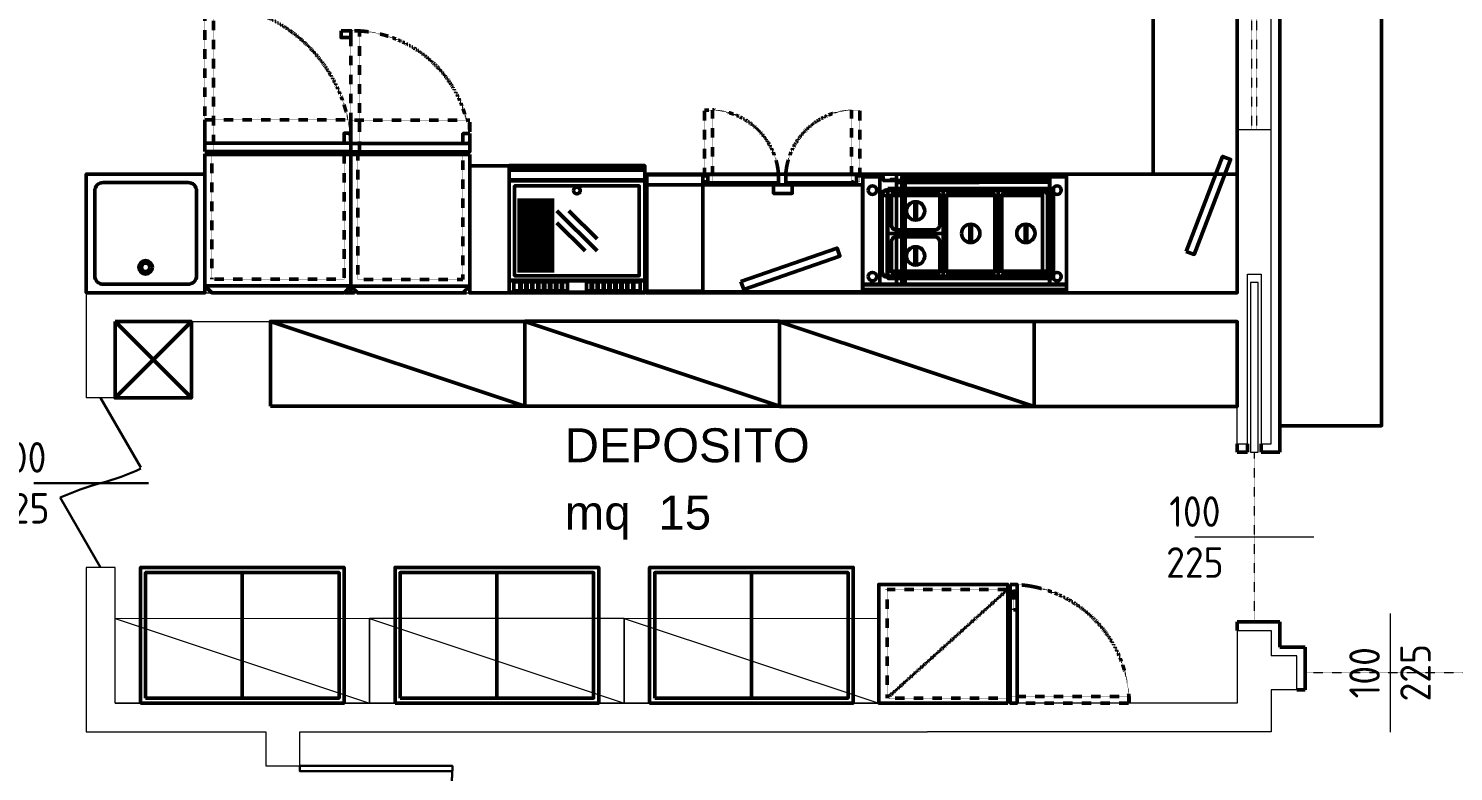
# Model space of a CAD drawing. Header units: millimetres. Extents: x 153 to 11230, y 154 to 10357.
# Drawn here: x 1011 to 1851, y 654 to 1092 of the extents above; entities that cross this region are included whole.
import ezdxf
from ezdxf.lldxf.tags import DXFTag

# ---------------------------------------------------------------- set-up
doc = ezdxf.new("R2010")
doc.units = ezdxf.units.MM
doc.linetypes.add('HIDDEN4', pattern=[0.125, 0.025, -0.1])
doc.layers.get('Defpoints').update_dxf_attribs({"lineweight": 0})
for name, color, linetype, lineweight in [('430_Tavolati', 3, 'Continuous', 0), ('430_Tavolati Bar progetto', 3, 'Continuous', 0), ('439_TESTI_SERRAMENTI_001-AM_0', 11, 'Continuous', 0), ('441_SERRAMENTI', 1, 'Continuous', 30), ('441_Serramenti progetto', 1, 'Continuous', 0), ('461_LAYOUT_SCHEMA_001-AM_0', 11, 'Continuous', 50), ('468_ARREDI_BAR_001-AM_0', 73, 'Continuous', 0), ('468_Bar attrezzature', 73, 'Continuous', 50), ('468_Bar Legno e Raggi', 44, 'Continuous', 50), ('471_TESTI_POLIGONI_001-AM_0', 221, 'Continuous', 0), ('490_CAMPITURE_001-AM_0', 9, 'Continuous', 0), ('AM_0', 7, 'Continuous', 50)]:
    doc.layers.add(name, color=color, linetype=linetype, lineweight=lineweight)
doc.styles.add('AREA', font='arial.ttf')
doc.styles.get("Standard").update_dxf_attribs({"font": 'isocp.shx'})
tags = doc.linetypes.add('New Line13', pattern=[1.5, 1, -0.5]).pattern_tags.tags
tags[6:7] = [DXFTag(74, 4), DXFTag(75, 0), DXFTag(340, '0'), DXFTag(46, 1.0), DXFTag(50, 0.0), DXFTag(44, 0.0), DXFTag(45, 0.0)]
tags[4:5] = [DXFTag(74, 4), DXFTag(75, 0), DXFTag(340, '0'), DXFTag(46, 1.0), DXFTag(50, 0.0), DXFTag(44, 0.0), DXFTag(45, 0.0)]
doc.dimstyles.new('Quote Svl$0', dxfattribs={"dimscale": 100, "dimtxt": 0.2, "dimasz": 0.15, "dimexe": 0, "dimexo": 0.2, "dimgap": 0.1, "dimtad": 1, "dimdec": 0, "dimdsep": 46, "dimtxsty": 'Standard', "dimblk": 'ARCHTICK', "dimcen": 0.2, "dimse1": 1, "dimse2": 1, "dimsd1": 1, "dimsd2": 1, "dimclrd": 256, "dimclre": 256, "dimclrt": 256, "dimadec": 0, "dimazin": 2, "dimtp": 0.1, "dimtm": 0.1, "dimtfac": 0.71, "dimtdec": 0, "dimtmove": 0, "dimatfit": 3, "dimldrblk": 'ARCHTICK', "dimfxl": 1, "dimtzin": 0, "dimlwd": -1, "dimlwe": -1, "dimarcsym": 0})

# ---------------------------------------------------------------- blocks, each defined once
blk = doc.blocks.new('Atlantic_Forno Unox_86x88.2')
for p, q in [((0, -4), (86, -4)), ((0, -81.6), (0, -4)), ((86, -4), (86, -81.6)), ((86, -81.6), (0, -81.6))]:
    blk.add_line(p, q)
at = {"color": 250, "linetype": 'HIDDEN4', "ltscale": 0.5}
for p, q in [((4, -8), (82, -8)), ((4, -81.6), (4, -8)), ((82, -8), (82, -81.6))]:
    blk.add_line(p, q, dxfattribs=at)
blk.add_lwpolyline([(0, -4), (4, 0), (82, 0), (86, -4)])
at = {"linetype": 'HIDDEN4'}
blk.add_lwpolyline([(0, 0), (86, 0), (86, -101.9), (0, -101.9)], close=True, dxfattribs=at)
for points in [[(0, -83.2), (86, -83.2), (86, -88.2), (0, -88.2)], [(86, -94), (82, -94), (82, -88.2), (86, -88.2)]]:
    blk.add_lwpolyline(points, close=True)
at = {"color": 250, "linetype": 'HIDDEN4', "ltscale": 0.5}
blk.add_lwpolyline([(5, -83.2), (5, -170.6), (0, -170.6), (0, -83.2)], close=True, dxfattribs=at)
at = {"color": 250, "linetype": 'HIDDEN4', "ltscale": 0.3}
blk.add_lwpolyline([(-5.8, -170.6), (-5.8, -166.6), (0, -166.6), (0, -170.6)], close=True, dxfattribs=at)
at = {"color": 250, "linetype": 'HIDDEN4', "ltscale": 0.5}
blk.add_arc((0, -84.6), 86, 270, 0, dxfattribs=at)
blk = doc.blocks.new('forno_evereo')
for p, q in [((42853.22, 7869.58, 0), (42853.22, 7791.98, 0)), ((42923.22, 7869.58, 0), (42853.22, 7869.58, 0)), ((42923.22, 7791.98, 0), (42923.22, 7869.58, 0)), ((42853.22, 7791.98, 0), (42923.22, 7791.98, 0))]:
    blk.add_line(p, q)
at = {"linetype": 'HIDDEN4', "ltscale": 0.5}
for p, q in [((42857.22, 7869.58, 0), (42857.22, 7795.98, 0)), ((42919.22, 7795.98, 0), (42919.22, 7869.58, 0)), ((42857.22, 7795.98, 0), (42919.22, 7795.98, 0))]:
    blk.add_line(p, q, dxfattribs=at)
at = {"elevation": 0}
for points in [[(42847.42, 7942.58), (42847.42, 7938.58), (42853.22, 7938.58), (42853.22, 7942.58)], [(42923.22, 7881.98), (42919.22, 7881.98), (42919.22, 7876.18), (42923.22, 7876.18)], [(42853.22, 7871.18), (42923.22, 7871.18), (42923.22, 7876.18), (42853.22, 7876.18)]]:
    blk.add_lwpolyline(points, close=True, dxfattribs=at)
at = {"linetype": 'HIDDEN4', "ltscale": 0.5, "elevation": 0}
blk.add_lwpolyline([(42858.22, 7871.18), (42858.22, 7942.58), (42853.22, 7942.58), (42853.22, 7871.18)], close=True, dxfattribs=at)
at = {"linetype": 'HIDDEN4', "elevation": 0}
blk.add_lwpolyline([(42853.22, 7787.98), (42923.22, 7787.98), (42923.22, 7889.88), (42853.22, 7889.88)], close=True, dxfattribs=at)
at = {"elevation": 0}
blk.add_lwpolyline([(42853.22, 7791.98), (42857.22, 7787.98), (42919.22, 7787.98), (42923.22, 7791.98)], dxfattribs=at)
at = {"linetype": 'HIDDEN4', "ltscale": 0.5}
blk.add_arc((42854.18, 7873.54, 0), 69.05, 359.20405, 90.79595, dxfattribs=at)
blk = doc.blocks.new('REP_LAVELLO-INOX-70X70')
at = {"linetype": 'Continuous'}
blk.add_lwpolyline([(0, -70), (70, -70), (70, 0), (0, 0)], close=True, dxfattribs=at)
for points in [[(60, -5), (10, -5)], [(5, -10), (5, -60)], [(65, -60), (65, -10)], [(10, -65), (60, -65)]]:
    blk.add_lwpolyline(points, dxfattribs=at)
for radius in [4, 2.5]:
    blk.add_circle((35, -15), radius)
at = {"linetype": 'Continuous', "extrusion": (0, 0, -1)}
for centre, start, end in [((-10, -10), 0, 90), ((-60, -60), 180, 270)]:
    blk.add_arc(centre, 5, start, end, dxfattribs=at)
at = {"linetype": 'Continuous'}
for centre, start, end in [((60, -10), 0, 90), ((10, -60), 180, 270)]:
    blk.add_arc(centre, 5, start, end, dxfattribs=at)
blk = doc.blocks.new('PORTA090')
blk.add_line((45, 36), (45, -36))
blk.add_lwpolyline([(0, 0), (3, 0), (3, 90), (0, 90)], close=True)
at = {"linetype": 'HIDDEN4'}
blk.add_arc((0, 0), 90, 0, 90, dxfattribs=at)
blk = doc.blocks.new('SUP-LOC')
at = {"style": 'AREA'}
blk.add_text('mq', height=20, dxfattribs=at).set_placement((7.7, -17.39))
for tag, p in [('NAME_LOC', (7.7, 22.28)), ('AREA_AREA', (62.93, -17.39))]:
    blk.add_attdef(tag, p, '', height=20, dxfattribs=at)
blk = doc.blocks.new('NEBE74TMC')
for p, q in [((0, -75), (800, -75)), ((60, -120), (60, -555)), ((60, -120, 870), (60, -555, 870)), ((74, -120), (74, -555)), ((74, -120, 870), (74, -555, 870)), ((88, -120), (88, -555)), ((88, -120, 870), (88, -555, 870)), ((102, -120), (102, -555)), ((102, -120, 870), (102, -555, 870)), ((116, -120), (116, -555)), ((116, -120, 870), (116, -555, 870)), ((130, -120), (130, -555)), ((130, -120, 870), (130, -555, 870)), ((144, -120), (144, -555)), ((144, -120, 870), (144, -555, 870)), ((158, -120), (158, -555)), ((158, -120, 870), (158, -555, 870)), ((172, -120), (172, -555)), ((172, -120, 870), (172, -555, 870)), ((186, -120), (186, -555)), ((186, -120, 870), (186, -555, 870)), ((200, -120), (200, -555)), ((200, -120, 870), (200, -555, 870)), ((214, -120), (214, -555)), ((214, -120, 870), (214, -555, 870)), ((228, -120), (228, -555)), ((228, -120, 870), (228, -555, 870)), ((242, -120), (242, -555)), ((242, -120, 870), (242, -555, 870)), ((256, -120), (256, -555)), ((256, -120, 870), (256, -555, 870)), ((281.6, -483.4), (518.4, -246.6)), ((281.6, -412.7), (447.7, -246.6)), ((281.6, -483.4, 870), (518.4, -246.6, 870)), ((281.6, -412.7, 870), (447.7, -246.6, 870)), ((352.3, -483.4), (518.4, -317.3)), ((352.3, -483.4, 870), (518.4, -317.3, 870))]:
    blk.add_line(p, q)
for points in [[(0, 0), (800, 0), (800, -750), (0, -750)], [(30.5, -11.3), (33, -10.7), (59, -10.7), (61.5, -11.3), (63.3, -13.1), (64, -15.5), (64, -59.5), (63.3, -61.9), (61.5, -63.7), (59, -64.3), (33, -64.3), (30.5, -63.7), (28.7, -61.9), (28, -59.5), (28, -15.5), (28.7, -13.1)], [(76, -10.7), (94, -10.7), (96.5, -11.3), (98.3, -13.1), (99, -15.5), (99, -59.5), (98.3, -61.9), (96.5, -63.7), (94, -64.3), (76, -64.3), (73.5, -63.7), (71.7, -61.9), (71, -59.5), (71, -15.5), (71.7, -13.1), (73.5, -11.3)], [(108.5, -11.3), (111, -10.7), (129, -10.7), (131.5, -11.3), (133.3, -13.1), (134, -15.5), (134, -59.5), (133.3, -61.9), (131.5, -63.7), (129, -64.3), (111, -64.3), (108.5, -63.7), (106.7, -61.9), (106, -59.5), (106, -15.5), (106.7, -13.1)], [(143.5, -11.3), (146, -10.7), (164, -10.7), (166.5, -11.3), (168.3, -13.1), (169, -15.5), (169, -59.5), (168.3, -61.9), (166.5, -63.7), (164, -64.3), (146, -64.3), (143.5, -63.7), (141.7, -61.9), (141, -59.5), (141, -15.5), (141.7, -13.1)], [(178.5, -11.3), (181, -10.7), (199, -10.7), (201.5, -11.3), (203.3, -13.1), (204, -15.5), (204, -59.5), (203.3, -61.9), (201.5, -63.7), (199, -64.3), (181, -64.3), (178.5, -63.7), (176.7, -61.9), (176, -59.5), (176, -15.5), (176.7, -13.1)], [(213.5, -11.3), (216, -10.7), (234, -10.7), (236.5, -11.3), (238.3, -13.1), (239, -15.5), (239, -59.5), (238.3, -61.9), (236.5, -63.7), (234, -64.3), (216, -64.3), (213.5, -63.7), (211.7, -61.9), (211, -59.5), (211, -15.5), (211.7, -13.1)], [(246.7, -13.1), (246, -15.5), (246, -59.5), (246.7, -61.9), (248.5, -63.7), (251, -64.3), (269, -64.3), (271.5, -63.7), (273.3, -61.9), (274, -59.5), (274, -15.5), (273.3, -13.1), (271.5, -11.3), (269, -10.7), (251, -10.7), (248.5, -11.3)], [(308.3, -13.1), (309, -15.5), (309, -59.5), (308.3, -61.9), (306.5, -63.7), (304, -64.3), (286, -64.3), (283.5, -63.7), (281.7, -61.9), (281, -59.5), (281, -15.5), (281.7, -13.1), (283.5, -11.3), (286, -10.7), (304, -10.7), (306.5, -11.3)], [(343.3, -13.1), (344, -15.5), (344, -59.5), (343.3, -61.9), (341.5, -63.7), (339, -64.3), (321, -64.3), (318.5, -63.7), (316.7, -61.9), (316, -59.5), (316, -15.5), (316.7, -13.1), (318.5, -11.3), (321, -10.7), (339, -10.7), (341.5, -11.3)], [(481.5, -11.3), (479, -10.7), (461, -10.7), (458.5, -11.3), (456.7, -13.1), (456, -15.5), (456, -59.5), (456.7, -61.9), (458.5, -63.7), (461, -64.3), (479, -64.3), (481.5, -63.7), (483.3, -61.9), (484, -59.5), (484, -15.5), (483.3, -13.1)], [(514, -10.7), (496, -10.7), (493.5, -11.3), (491.7, -13.1), (491, -15.5), (491, -59.5), (491.7, -61.9), (493.5, -63.7), (496, -64.3), (514, -64.3), (516.5, -63.7), (518.3, -61.9), (519, -59.5), (519, -15.5), (518.3, -13.1), (516.5, -11.3)], [(551.5, -11.3), (549, -10.7), (531, -10.7), (528.5, -11.3), (526.7, -13.1), (526, -15.5), (526, -59.5), (526.7, -61.9), (528.5, -63.7), (531, -64.3), (549, -64.3), (551.5, -63.7), (553.3, -61.9), (554, -59.5), (554, -15.5), (553.3, -13.1)], [(584, -10.7), (566, -10.7), (563.5, -11.3), (561.7, -13.1), (561, -15.5), (561, -59.5), (561.7, -61.9), (563.5, -63.7), (566, -64.3), (584, -64.3), (586.5, -63.7), (588.3, -61.9), (589, -59.5), (589, -15.5), (588.3, -13.1), (586.5, -11.3)], [(621.5, -11.4), (619, -10.7), (601, -10.7), (598.5, -11.4), (596.7, -13.1), (596, -15.5), (596, -59.5), (596.7, -61.9), (598.5, -63.7), (601, -64.3), (619, -64.3), (621.5, -63.7), (623.3, -61.9), (624, -59.5), (624, -15.5), (623.3, -13.1)], [(654, -10.7), (636, -10.7), (633.5, -11.4), (631.7, -13.1), (631, -15.5), (631, -59.5), (631.7, -61.9), (633.5, -63.7), (636, -64.3), (654, -64.3), (656.5, -63.7), (658.3, -61.9), (659, -59.5), (659, -15.5), (658.3, -13.1), (656.5, -11.4)], [(691.5, -11.4), (689, -10.7), (671, -10.7), (668.5, -11.4), (666.7, -13.1), (666, -15.5), (666, -59.5), (666.7, -61.9), (668.5, -63.7), (671, -64.3), (689, -64.3), (691.5, -63.7), (693.3, -61.9), (694, -59.5), (694, -15.5), (693.3, -13.1)], [(724, -10.7), (706, -10.7), (703.5, -11.4), (701.7, -13.1), (701, -15.5), (701, -59.5), (701.7, -61.9), (703.5, -63.7), (706, -64.3), (724, -64.3), (726.5, -63.7), (728.3, -61.9), (729, -59.5), (729, -15.5), (728.3, -13.1), (726.5, -11.4)], [(769.5, -11.3), (767, -10.7), (741, -10.7), (738.5, -11.3), (736.7, -13.1), (736, -15.5), (736, -59.5), (736.7, -61.9), (738.5, -63.7), (741, -64.3), (767, -64.3), (769.5, -63.7), (771.3, -61.9), (772, -59.5), (772, -15.5), (771.3, -13.1)], [(32.5, -100), (767.5, -100), (767.5, -630), (32.5, -630)]]:
    blk.add_lwpolyline(points, close=True)
at = {"extrusion": (9.87253e-06, -0.258856, 0.965916), "elevation": 923.5}
for points in [[(59, 180.9), (33, 180.9, -0.414214), (28, 185.9), (28, 231.4, -0.414214), (33, 236.4), (59, 236.4, -0.414214), (64, 231.4), (64, 185.9, -0.414214)], [(94, 180.9), (76, 180.9, -0.414214), (71, 185.9), (71, 231.4, -0.414214), (76, 236.4), (94, 236.4, -0.414214), (99, 231.4), (99, 185.9, -0.414214)], [(129, 180.9), (111, 180.9, -0.414214), (106, 185.9), (106, 231.4, -0.414214), (111, 236.4), (129, 236.4, -0.414214), (134, 231.4), (134, 185.9, -0.414214)], [(164, 180.9), (146, 180.9, -0.414214), (141, 185.9), (141, 231.4, -0.414214), (146, 236.4), (164, 236.4, -0.414214), (169, 231.4), (169, 185.9, -0.414214)], [(199, 180.9), (181, 180.9, -0.414214), (176, 185.9), (176, 231.4, -0.414214), (181, 236.4), (199, 236.4, -0.414214), (204, 231.4), (204, 185.9, -0.414214)], [(216, 180.9), (234, 180.9, 0.414214), (239, 185.9), (239, 231.4, 0.414214), (234, 236.4), (216, 236.4, 0.414214), (211, 231.4), (211, 185.9, 0.414214)], [(251, 180.9), (269, 180.9, 0.414214), (274, 185.9), (274, 231.4, 0.414214), (269, 236.4), (251, 236.4, 0.414214), (246, 231.4), (246, 185.9, 0.414214)]]:
    blk.add_lwpolyline(points, format="xyb", close=True, dxfattribs=at)
at = {"extrusion": (-9.87253e-06, -0.258856, 0.965916), "elevation": 923.5}
for points in [[(304, 180.9), (286, 180.9, -0.414214), (281, 185.9), (281, 231.4, -0.414214), (286, 236.4), (304, 236.4, -0.414214), (309, 231.4), (309, 185.9, -0.414214)], [(339, 180.9), (321, 180.9, -0.414214), (316, 185.9), (316, 231.4, -0.414214), (321, 236.4), (339, 236.4, -0.414214), (344, 231.4), (344, 185.9, -0.414214)], [(461, 180.9), (479, 180.9, 0.414214), (484, 185.9), (484, 231.4, 0.414214), (479, 236.4), (461, 236.4, 0.414214), (456, 231.4), (456, 185.9, 0.414214)], [(496, 180.9), (514, 180.9, 0.414214), (519, 185.9), (519, 231.4, 0.414214), (514, 236.4), (496, 236.4, 0.414214), (491, 231.4), (491, 185.9, 0.414214)], [(531, 180.9), (549, 180.9, 0.414214), (554, 185.9), (554, 231.4, 0.414214), (549, 236.4), (531, 236.4, 0.414214), (526, 231.4), (526, 185.9, 0.414214)], [(566, 180.9), (584, 180.9, 0.414214), (589, 185.9), (589, 231.4, 0.414214), (584, 236.4), (566, 236.4, 0.414214), (561, 231.4), (561, 185.9, 0.414214)], [(601, 180.9), (619, 180.9, 0.414214), (624, 185.9), (624, 231.4, 0.414214), (619, 236.4), (601, 236.4, 0.414214), (596, 231.4), (596, 185.9, 0.414214)], [(636, 180.9), (654, 180.9, 0.414214), (659, 185.9), (659, 231.4, 0.414214), (654, 236.4), (636, 236.4, 0.414214), (631, 231.4), (631, 185.9, 0.414214)], [(671, 180.9), (689, 180.9, 0.414214), (694, 185.9), (694, 231.4, 0.414214), (689, 236.4), (671, 236.4, 0.414214), (666, 231.4), (666, 185.9, 0.414214)], [(706, 180.9), (724, 180.9, 0.414214), (729, 185.9), (729, 231.4, 0.414214), (724, 236.4), (706, 236.4, 0.414214), (701, 231.4), (701, 185.9, 0.414214)], [(741, 180.9), (767, 180.9, 0.414214), (772, 185.9), (772, 231.4, 0.414214), (767, 236.4), (741, 236.4, 0.414214), (736, 231.4), (736, 185.9, 0.414214)]]:
    blk.add_lwpolyline(points, format="xyb", close=True, dxfattribs=at)
for centre in [(400, -602.8, 870), (400, -602.8)]:
    blk.add_circle(centre, 20)
for points in [[(800, 0, 914), (800, 0, 840), (0, 0, 840), (0, 0, 914)], [(800, -0.5, 916), (800, 0, 914), (0, 0, 914), (0, -0.5, 916)], [(0, -75, 918), (0, 0, 918), (800, 0, 918), (800, -75, 918)], [(0, 0, 918), (0, 0, 956.1), (800, 0, 956.1), (800, 0, 918)], [(0, 0, 956.1), (0, -75, 936), (800, -75, 936), (800, 0, 956.1)], [(0, 0, 620), (0, -665, 620), (0, -665, 840), (0, 0, 840)], [(800, 0, 620), (0, 0, 620), (0, 0, 840), (800, 0, 840)], [(0, -665, 620), (0, 0, 620), (800, 0, 620), (800, -665, 620)], [(800, 0, 956.1), (800, -75, 936), (800, -75, 918), (800, 0, 918)], [(800, -665, 620), (800, 0, 620), (800, 0, 840), (800, -665, 840)], [(0, -75, 918), (0, -75, 936), (0, 0, 956.1), (0, 0, 918)], [(800, -2, 917.5), (800, -0.5, 916), (0, -0.5, 916), (0, -2, 917.5)], [(800, -4, 918), (800, -2, 917.5), (0, -2, 917.5), (0, -4, 918)], [(800, -71, 918), (800, -4, 918), (0, -4, 918), (0, -71, 918)], [(800, -73, 917.5), (800, -71, 918), (0, -71, 918), (0, -73, 917.5)], [(800, -74.5, 916), (800, -73, 917.5), (0, -73, 917.5), (0, -74.5, 916)], [(800, -75, 914), (800, -74.5, 916), (0, -74.5, 916), (0, -75, 914)], [(800, -75, 900), (800, -75, 914), (0, -75, 914), (0, -75, 900)], [(0, -75, 936), (0, -75, 918), (800, -75, 918), (800, -75, 936)], [(800, -722.8, 900), (800, -722.8, 900), (800, -726.5, 897.6), (800, -75, 900)], [(32.5, -100, 870), (767.5, -100, 870), (767.5, -100, 900), (32.5, -100, 900)], [(32.5, -630, 870), (32.5, -100, 870), (32.5, -100, 900), (32.5, -630, 900)], [(767.5, -630, 870), (767.5, -100, 870), (32.5, -100, 870), (32.5, -630, 870)], [(767.5, -100, 870), (767.5, -630, 870), (767.5, -630, 900), (767.5, -100, 900)], [(800, -660, 840), (800, -746, 840), (0, -746, 840), (0, -660, 840)], [(800, -665, 840), (0, -665, 840), (0, -665, 620), (800, -665, 620)], [(767.5, -630, 870), (32.5, -630, 870), (32.5, -630, 900), (767.5, -630, 900)], [(800, -724.3, 899.7), (800, -722.8, 900), (0, -722.8, 900), (0, -724.3, 899.7)], [(0, -724.3, 899.7), (0, -722.8, 900), (0, -725.6, 898.9)], [(0, -725.6, 898.9), (0, -722.8, 900), (0, -726.5, 897.6)], [(800, -725.6, 898.9), (800, -724.3, 899.7), (0, -724.3, 899.7), (0, -725.6, 898.9)], [(800, -726.5, 897.6), (800, -725.6, 898.9), (0, -725.6, 898.9), (0, -726.5, 897.6)], [(800, -749.7, 845.6), (800, -726.5, 897.6), (0, -726.5, 897.6), (0, -749.7, 845.6)], [(800, -746, 840), (800, -748.5, 840.8), (0, -748.5, 840.8), (0, -746, 840)], [(0, -746, 840), (0, -748.5, 840.8), (0, -749.9, 843)], [(800, -748.5, 840.8), (800, -749.9, 843), (0, -749.9, 843), (0, -748.5, 840.8)], [(800, -749.9, 843), (800, -749.7, 845.6), (0, -749.7, 845.6), (0, -749.9, 843)], [(800, -725.6, 898.9), (800, -725.6, 898.9), (800, -722.8, 900), (800, -724.3, 899.7)], [(800, -726.5, 897.6), (800, -726.5, 897.6), (800, -722.8, 900), (800, -725.6, 898.9)], [(800, -749.9, 843), (800, -749.9, 843), (800, -748.5, 840.8), (800, -746, 840)]]:
    blk.add_3dface(points)
for points, invisible_edges in [([(0, -0.5, 916), (0, 0, 914), (0, -75, 900), (0, -75, 914)], 10), ([(0, 0, 914), (0, 0, 840), (0, -75, 900)], 10), ([(0, 0, 840), (0, -746, 840), (0, -749.9, 843), (0, -749.7, 845.6)], 8), ([(0, 0, 840), (0, -749.7, 845.6), (0, -726.5, 897.6), (0, -75, 900)], 13), ([(800, -75, 914), (800, -75, 900), (800, 0, 914), (800, -0.5, 916)], 10), ([(800, -75, 900), (800, -75, 900), (800, 0, 840), (800, 0, 914)], 10), ([(800, -749.7, 845.6), (800, -749.9, 843), (800, -746, 840), (800, 0, 840)], 8), ([(800, -75, 900), (800, -726.5, 897.6), (800, -749.7, 845.6), (800, 0, 840)], 12), ([(0, -2, 917.5), (0, -0.5, 916), (0, -75, 914), (0, -74.5, 916)], 10), ([(0, -4, 918), (0, -2, 917.5), (0, -73, 917.5)], 10), ([(0, -2, 917.5), (0, -74.5, 916), (0, -73, 917.5)], 9), ([(0, -71, 918), (0, -4, 918), (0, -73, 917.5)], 2), ([(0, -75, 900), (0, -726.5, 897.6), (0, -722.8, 900)], 1), ([(32.5, -100, 900), (767.5, -100, 900), (800, -75, 900), (0, -75, 900)], 10), ([(32.5, -100, 900), (32.5, -100, 900), (0, -75, 900), (32.5, -630, 900)], 6), ([(0, -75, 900), (0, -75, 900), (0, -722.8, 900), (32.5, -630, 900)], 12), ([(767.5, -630, 900), (800, -722.8, 900), (800, -75, 900)], 9), ([(767.5, -630, 900), (800, -75, 900), (767.5, -100, 900)], 3), ([(800, -74.5, 916), (800, -75, 914), (800, -0.5, 916), (800, -2, 917.5)], 10), ([(800, -73, 917.5), (800, -73, 917.5), (800, -2, 917.5), (800, -4, 918)], 10), ([(800, -73, 917.5), (800, -73, 917.5), (800, -74.5, 916), (800, -2, 917.5)], 12), ([(800, -73, 917.5), (800, -73, 917.5), (800, -4, 918), (800, -71, 918)], 2), ([(767.5, -630, 900), (32.5, -630, 900), (0, -722.8, 900), (800, -722.8, 900)], 10)]:
    blk.add_3dface(points, dxfattribs=dict(invisible_edges=invisible_edges))
blk = doc.blocks.new('SVAC712')
for p, q in [((98.5, 0), (98.5, -650)), ((1003, 0), (1003, -650)), ((98.5, -25), (552.6, -25)), ((149, -42.5, 519.2), (149, -42.5, 580.8)), ((180, -32.5, 515), (180, -32.5, 585)), ((515.6, -50), (995.6, -50)), ((1057.5, -97.5, 715), (142.5, -97.5, 715)), ((142.5, -97.5, 715), (142.5, -97.5, 900)), ((1057.5, -97.5, 900), (1057.5, -97.5, 715)), ((885, -173.5), (885, -261.5)), ((895, -173.5), (895, -261.5)), ((235, -306), (235, -394)), ((245, -306), (245, -394)), ((560, -306), (560, -394)), ((570, -306), (570, -394)), ((885, -438.5), (885, -526.5)), ((895, -438.5), (895, -526.5)), ((1200, -650), (0, -650)), ((1200, -680), (0, -680))]:
    blk.add_line(p, q)
at = {"extrusion": (-5.38458e-15, 5.38458e-15, -1)}
for p, q in [((870.5, -17.5, 515), (870.5, -17.5, 585)), ((901.5, -27.5, 519.2), (901.5, -27.5, 580.8))]:
    blk.add_line(p, q, dxfattribs=at)
at = {"flags": 128}
for points in [[(1200, 0), (0, 0), (0, -700), (1200, -700)], [(1200, 0), (0, 0), (0, -700), (1200, -700)], [(402.5, -85), (77.5, -85), (77.5, -615), (402.5, -615)], [(727.5, -85), (402.5, -85), (402.5, -615), (727.5, -615)], [(1052.5, -85), (727.5, -85), (727.5, -350), (1052.5, -350)], [(1052.5, -350), (727.5, -350), (727.5, -615), (1052.5, -615)]]:
    blk.add_lwpolyline(points, close=True, dxfattribs=at)
at = {"elevation": 148, "flags": 128}
blk.add_lwpolyline([(1100, -17.5), (1080, -17.5), (1080, -38), (971, -38), (971, -18), (951, -18)], dxfattribs=at)
at = {"flags": 128}
for points in [[(382.5, -565), (382.5, -135), (382.5, -135, 0.414204), (352.5, -105), (352.5, -105), (127.5, -105), (127.5, -105, 0.414214), (97.5, -135), (97.5, -135), (97.5, -565), (97.5, -565, 0.414214), (127.5, -595), (127.5, -595), (352.5, -595), (352.5, -595, 0.414214), (382.5, -565)], [(1091, -576), (1091, -124, 0.414214), (1061, -94), (139, -94, 0.414214), (109, -124), (109, -576, 0.414214), (139, -606), (1061, -606, 0.414214)], [(707.5, -565), (707.5, -135), (707.5, -135, 0.414204), (677.5, -105), (677.5, -105), (452.5, -105), (452.5, -105, 0.414214), (422.5, -135), (422.5, -135), (422.5, -565), (422.5, -565, 0.414214), (452.5, -595), (452.5, -595), (677.5, -595), (677.5, -595, 0.414214), (707.5, -565)], [(1032.5, -135), (1032.5, -300), (1032.5, -300, -0.414214), (1002.5, -330), (1002.5, -330), (777.5, -330), (777.5, -330, -0.414214), (747.5, -300), (747.5, -300), (747.5, -135), (747.5, -135, -0.414214), (777.5, -105), (777.5, -105), (1002.5, -105), (1002.5, -105, -0.414214), (1032.5, -135)], [(1032.5, -400), (1032.5, -565), (1032.5, -565, -0.414214), (1002.5, -595), (1002.5, -595), (777.5, -595), (777.5, -595, -0.414214), (747.5, -565), (747.5, -565), (747.5, -400), (747.5, -400, -0.414214), (777.5, -370), (777.5, -370), (1002.5, -370), (1002.5, -370, -0.414214), (1032.5, -400)]]:
    blk.add_lwpolyline(points, format="xyb", close=True, dxfattribs=at)
for centre, radius in [((56, -95, 50), 25), ((1144, -95, 50), 25), ((890, -217.5), 54), ((240, -350), 54), ((565, -350), 54), ((890, -482.5), 54), ((56, -605, 50), 25), ((1144, -605, 50), 25)]:
    blk.add_circle(centre, radius)
at = {"extrusion": (0, -1, 0)}
blk.add_circle((1025.5, 615, 37.5), 28.7, dxfattribs=at)
at = {"extrusion": (-8.31523e-15, 1, 5.19188e-15)}
for centre, start, end in [((-160, 585, -32.5), 0, 180), ((-160, 515, -32.5), 180, 0)]:
    blk.add_arc(centre, 20, start, end, dxfattribs=at)
at = {"extrusion": (-8.31523e-15, -1, -5.38458e-15)}
for centre, start, end in [((890.5, 585, 17.5), 0, 180), ((890.5, 515, 17.5), 180, 0)]:
    blk.add_arc(centre, 20, start, end, dxfattribs=at)
for centre, start, end in [((142.5, -127.5, 715), 90, 180), ((1057.5, -127.5, 715), 0, 90), ((142.5, -572.5, 715), 180, 270), ((1057.5, -572.5, 715), 270, 0)]:
    blk.add_arc(centre, 30, start, end)
at = {"extrusion": (1, 0, 0)}
blk.add_arc((-127.5, 715, 142.5), 30, 270, 0, dxfattribs=at)
at = {"extrusion": (0, -1, 0)}
blk.add_arc((1057.5, 715, 127.5), 30, 270, 0, dxfattribs=at)
at = {"extrusion": (0, 1, 0)}
blk.add_arc((-142.5, 715, -572.5), 30, 270, 0, dxfattribs=at)
at = {"extrusion": (-1, 0, 0)}
blk.add_arc((572.5, 715, -1057.5), 30, 270, 0, dxfattribs=at)
for points in [[(100, -32.5, 180), (535.5, -32.5, 180), (535.5, -47.5, 180), (100, -47.5, 180)], [(100, -32.5, 685), (100, -32.5, 180), (100, -47.5, 180), (100, -47.5, 685)], [(535.5, -32.5, 685), (100, -32.5, 685), (100, -47.5, 685), (535.5, -47.5, 685)], [(100, -47.5, 180), (535.5, -47.5, 180), (535.5, -47.5, 685), (100, -47.5, 685)], [(140, -32.5, 585), (140, -32.5, 515), (149, -42.5, 519.2), (149, -42.5, 580.8)], [(950.5, -17.5, 180), (515, -17.5, 180), (515, -32.5, 180), (950.5, -32.5, 180)], [(515, -17.5, 685), (950.5, -17.5, 685), (950.5, -32.5, 685), (515, -32.5, 685)], [(515, -17.5, 180), (515, -17.5, 685), (515, -32.5, 685), (515, -32.5, 180)], [(950.5, -32.5, 180), (515, -32.5, 180), (515, -32.5, 685), (950.5, -32.5, 685)], [(535.5, -32.5, 180), (535.5, -32.5, 685), (535.5, -47.5, 685), (535.5, -47.5, 180)], [(910.5, -17.5, 585), (910.5, -17.5, 515), (901.5, -27.5, 519.2), (901.5, -27.5, 580.8)], [(950.5, -17.5, 685), (950.5, -17.5, 180), (950.5, -32.5, 180), (950.5, -32.5, 685)], [(951, -652.5, 148), (951, -652.5, 685), (951, -18, 685), (951, -18, 148)], [(112.5, -572.5, 900), (112.5, -127.5, 900), (112.5, -127.5, 715), (112.5, -572.5, 715)], [(142.5, -97.5, 715), (1057.5, -97.5, 715), (1057.5, -97.5, 900), (142.5, -97.5, 900)], [(142.5, -127.5, 685), (1057.5, -127.5, 685), (1057.5, -572.5, 685), (142.5, -572.5, 685)], [(1087.5, -127.5, 900), (1087.5, -572.5, 900), (1087.5, -572.5, 715), (1087.5, -127.5, 715)], [(142.5, -602.5, 715), (1057.5, -602.5, 715), (1057.5, -602.5, 900), (142.5, -602.5, 900)]]:
    blk.add_3dface(points)
mesh = blk.add_polyface()
corners = [(0, -17.5, 850), (0, -652.5, 850), (0, -652.5, 150), (0, -17.5, 150), (100, -17.5, 850), (100, -652.5, 850), (100, -652.5, 150), (100, -17.5, 150)]
mesh.append_faces([[corners[k] for k in face] for face in [(0, 3, 2, 1), (5, 6, 7, 4), (0, 4, 7, 3), (3, 7, 6, 2), (2, 6, 5, 1), (1, 5, 4, 0)]])
mesh = blk.add_polyface()
corners = [(100, -17.5, 150), (971, -17.5, 150), (971, -652.5, 150), (100, -652.5, 150), (100, -17.5, 180), (971, -17.5, 180), (971, -652.5, 180), (100, -652.5, 180)]
mesh.append_faces([[corners[k] for k in face] for face in [(1, 2, 3, 0), (4, 7, 6, 5), (0, 3, 7, 4), (3, 2, 6, 7), (2, 1, 5, 6), (1, 0, 4, 5)]])
mesh = blk.add_polyface()
corners = [(1014, -38, 441), (1014, -33, 443.9), (1037, -33, 443.9), (1037, -38, 441), (1037, -33, 443.9), (1037, -38, 469), (1014, -33, 443.9), (1014, -38, 469)]
mesh.append_faces([[corners[k] for k in face] for face in [(0, 1, 2, 3), (3, 2, 4, 5), (5, 4, 6, 7), (7, 6, 1, 0), (1, 6, 4, 2), (7, 0, 3, 5)]])
mesh = blk.add_polyface()
corners = [(1200, -17.5, 850), (1200, -652.5, 850), (1200, -652.5, 150), (1200, -17.5, 150), (1100, -17.5, 850), (1100, -652.5, 850), (1100, -652.5, 150), (1100, -17.5, 150)]
mesh.append_faces([[corners[k] for k in face] for face in [(1, 2, 3, 0), (4, 7, 6, 5), (0, 3, 7, 4), (3, 2, 6, 7), (2, 1, 5, 6), (1, 0, 4, 5)]])
mesh = blk.add_polyface()
corners = [(0, -652.5, 850), (0, -682.5, 850), (0, -682.5, 150), (0, -652.5, 150), (1200, -652.5, 850), (1200, -682.5, 850), (1200, -682.5, 150), (1200, -652.5, 150)]
mesh.append_faces([[corners[k] for k in face] for face in [(0, 3, 2, 1), (5, 6, 7, 4), (0, 4, 7, 3), (3, 7, 6, 2), (2, 6, 5, 1), (1, 5, 4, 0)]])
blk = doc.blocks.new('REP-BAR-CONGELATORE A POZZETTO 80x120')
at = {"ltscale": 10}
for points in [[(0, 120), (0, 0), (80, 0), (80, 120)], [(3, 117), (3, 3), (77, 3), (77, 117)]]:
    blk.add_lwpolyline(points, close=True, dxfattribs=at)
blk.add_lwpolyline([(77, 60), (3, 60)], dxfattribs=at)
blk = doc.blocks.new('Atlantic_Armadio frigo singolo_70x83')
at = {"color": 250, "linetype": 'HIDDEN4', "ltscale": 0.5}
blk.add_line((3, -5), (67, -76), dxfattribs=at)
for points in [[(0, -76), (70, -76), (70, 0), (0, 0)], [(70, -77.5), (0, -77.5), (0, -81.5), (70, -81.5)]]:
    blk.add_lwpolyline(points, close=True)
blk.add_lwpolyline([(3, -76), (3, -5), (67, -5), (67, -76)], dxfattribs=at)
blk.add_lwpolyline([(4, -147.5), (4, -77.5), (0, -77.5), (0, -147.5)], close=True, dxfattribs=at)
at = {"color": 250, "linetype": 'HIDDEN4', "ltscale": 0.3}
blk.add_lwpolyline([(67, -81.5), (67, -79.5), (55, -79.5), (55, -81.5)], dxfattribs=at)
at = {"color": 250, "linetype": 'HIDDEN4', "ltscale": 0.5}
blk.add_arc((0, -77.5), 70, 270, 0, dxfattribs=at)
blk = doc.blocks.new('friulinux 2')
blk.add_lwpolyline([(43649.52, 7338.68), (43777.26, 7338.68), (43777.26, 7408.68), (43649.52, 7408.68), (43649.52, 7338.68)], close=True)
at = {"linetype": 'New Line13'}
blk.add_lwpolyline([(43691.15, 7345.08), (43702.15, 7345.08), (43702.15, 7350.08), (43691.15, 7350.08), (43691.15, 7345.08)], close=True, dxfattribs=at)
for points in [[(43649.77, 7345.08), (43649.77, 7345.08), (43649.77, 7408.08), (43649.77, 7408.08)], [(43743.77, 7408.08), (43743.77, 7408.08), (43649.77, 7408.08), (43649.77, 7408.08)], [(43743.77, 7408.08), (43743.77, 7408.08), (43743.77, 7345.08), (43743.77, 7345.08)], [(43743.77, 7407.76), (43743.77, 7407.76), (43776.77, 7407.76), (43776.77, 7407.76)], [(43776.77, 7339.16), (43776.77, 7339.16), (43776.77, 7407.76), (43776.77, 7407.76)], [(43649.77, 7345.08), (43649.77, 7345.08), (43776.77, 7345.08), (43776.77, 7345.08)], [(43743.77, 7345.08), (43743.77, 7345.08), (43776.77, 7345.08), (43776.77, 7345.08)], [(43743.77, 7345.08), (43743.77, 7345.08), (43743.77, 7339.16), (43743.77, 7339.16)], [(43776.77, 7339.16), (43776.77, 7339.16), (43743.77, 7339.16), (43743.77, 7339.16)]]:
    blk.add_open_spline(points, degree=3)
at = {"linetype": 'HIDDEN4', "ltscale": 0.5}
for points in [[(43656.18, 7343.37), (43656.18, 7343.37), (43656.18, 7300.97), (43656.18, 7300.97), (43656.18, 7300.97), (43656.18, 7300.97), (43651.42, 7300.97), (43651.42, 7300.97), (43651.42, 7300.97), (43651.42, 7300.97), (43651.42, 7343.37), (43651.42, 7343.37), (43651.42, 7343.37), (43651.42, 7343.37), (43656.18, 7343.37), (43656.18, 7343.37)], [(43738.11, 7343.37), (43738.11, 7343.37), (43738.11, 7300.97), (43738.11, 7300.97), (43738.11, 7300.97), (43738.11, 7300.97), (43742.87, 7300.97), (43742.87, 7300.97), (43742.87, 7300.97), (43742.87, 7300.97), (43742.87, 7343.37), (43742.87, 7343.37), (43742.87, 7343.37), (43742.87, 7343.37), (43738.11, 7343.37), (43738.11, 7343.37)]]:
    blk.add_open_spline(points, degree=3, knots=[0, 0, 0, 0, 0.2, 0.2, 0.2, 0.3, 0.4, 0.4, 0.4, 0.5, 0.6, 0.6, 0.6, 0.8, 1, 1, 1, 1], dxfattribs=at)
for points in [[(43653.32, 7343.81), (43653.32, 7343.81), (43694.97, 7343.81), (43694.97, 7343.81), (43694.97, 7343.81), (43694.97, 7343.81), (43694.97, 7339.05), (43694.97, 7339.05), (43694.97, 7339.05), (43694.97, 7339.05), (43653.32, 7339.05), (43653.32, 7339.05), (43653.32, 7339.05), (43653.32, 7339.05), (43653.32, 7343.81), (43653.32, 7343.81)], [(43699.32, 7343.81), (43699.32, 7343.81), (43740.97, 7343.81), (43740.97, 7343.81), (43740.97, 7343.81), (43740.97, 7343.81), (43740.97, 7339.05), (43740.97, 7339.05), (43740.97, 7339.05), (43740.97, 7339.05), (43699.32, 7339.05), (43699.32, 7339.05), (43699.32, 7339.05), (43699.32, 7339.05), (43699.32, 7343.81), (43699.32, 7343.81)]]:
    blk.add_open_spline(points, degree=3, knots=[0, 0, 0, 0, 0.2, 0.2, 0.2, 0.3, 0.4, 0.4, 0.4, 0.5, 0.6, 0.6, 0.6, 0.8, 1, 1, 1, 1])
for points in [[(43656.2, 7300.87), (43676.97, 7301.89), (43693.67, 7318.31), (43695.02, 7339.06)], [(43738.09, 7300.87), (43717.33, 7301.89), (43700.63, 7318.31), (43699.27, 7339.06)]]:
    blk.add_open_spline(points, degree=3, dxfattribs=at)
blk = doc.blocks.new('REP_ARM-INOX-SCOPE-45X45')
at = {"linetype": 'Continuous'}
for points in [[(0, 0), (45, -45)], [(0, -45), (45, 0)]]:
    blk.add_lwpolyline(points, dxfattribs=at)
blk.add_lwpolyline([(0, -45), (45, -45), (45, 0), (0, 0)], close=True, dxfattribs=at)
blk = doc.blocks.new('*D109')
at = {"layer": 'Defpoints', "color": 0, "transparency": 16777216}
for p in [(1045.5, 698.79), (893.82, 690.23), (1045.5, 690.23)]:
    blk.add_point(p, dxfattribs=at)
at = {"layer": '468_Bar attrezzature', "transparency": 16777216, "insert": (969.66, 718.8), "char_height": 20, "attachment_point": 5}
blk.add_mtext('152', dxfattribs=at)
blk = doc.blocks.new('_ArchTick')
at = {"layer": 'AM_0', "color": 0, "const_width": 0.15}
blk.add_lwpolyline([(-0.5, -0.5), (0.5, 0.5)], dxfattribs=at)

msp = doc.modelspace()

# ---------------------------------------------------------------- hatches: boundary and pattern name
at = {"layer": '490_CAMPITURE_001-AM_0'}
h = msp.add_hatch(dxfattribs=at)
h.set_pattern_fill('ANSI37', color=256, scale=5, style=0)
h.set_pattern_definition([(45, (183.315, 9445.208), (-11.22532, 11.22532), []), (135, (183.315, 9445.208), (-11.22532, -11.22532), [])])
h.paths.add_polyline_path([(5063.315, 434.208), (5038.315, 434.208), (5038.315, 407.208), (4434.315, 407.208), (4434.315, 422.208), (806.315, 422.208), (806.315, 1739.39), (821.315, 1739.182), (821.315, 1799.182), (791.315, 1799.208), (791.315, 1879.208), (818.315, 1879.208), (818.315, 1904.208), (763.315, 1904.208), (763.315, 379.208), (5063.315, 379.208)])
h.paths.add_polyline_path([(2649.7, 400.813, -1), (2674.7, 400.813, -1)], flags=16)
h.paths.add_polyline_path([(1201.7, 400.813, -1), (1176.7, 400.813, -1)], flags=16)
h.paths.add_polyline_path([(3776.508, 400.813, -1), (3801.508, 400.813, -1)], flags=16)
h.paths.add_polyline_path([(783.603, 1769.21, -1), (808.603, 1769.21, -1)], flags=16)
h.paths.add_polyline_path([(4910.317, 393.477, -1), (4935.317, 393.477, -1)], flags=16)

# ---------------------------------------------------------------- linework, layer by layer
at = {"layer": '430_Tavolati'}
for p, q in [((1045.5, 936.138), (1525.308, 936.138)), ((1045.5, 936.138), (1045.5, 874.218)), ((1062.5, 919.138), (1525.308, 919.138)), ((1062.5, 874.218), (1062.5, 919.138)), ((1045.5, 774.218), (1045.5, 677.218)), ((1062.5, 694.218), (1062.5, 774.218)), ((1062.5, 694.218), (1525.308, 694.218)), ((1045.5, 677.218), (1151.315, 677.218)), ((1171.315, 677.218), (1541.308, 677.218))]:
    msp.add_line(p, q, dxfattribs=at)
for points in [[(1062.5, 874.218), (1045.5, 874.218)], [(1062.5, 774.218), (1045.5, 774.218)], [(1151.315, 677.218), (1151.315, 657.218), (1171.315, 657.218), (1171.315, 677.218)]]:
    msp.add_lwpolyline(points, dxfattribs=at)
at = {"layer": '430_Tavolati Bar progetto'}
for p, q in [((1743.815, 1032.138), (1723.815, 1032.138)), ((1723.815, 936.138), (1723.826, 1032.138)), ((1743.815, 847.138), (1743.815, 1032.138)), ((1525.308, 936.138), (1723.815, 936.138)), ((1525.308, 919.138), (1723.815, 919.138)), ((1723.815, 847.138), (1723.815, 919.138)), ((1723.815, 847.138), (1729.815, 847.138)), ((1737.815, 847.138), (1743.815, 847.138)), ((1723.815, 737.138), (1743.815, 737.138)), ((1723.815, 737.138), (1723.815, 694.218)), ((1743.815, 737.138), (1743.815, 722.138)), ((1758.815, 722.138), (1743.815, 722.138)), ((1758.815, 702.138), (1758.815, 722.138)), ((1743.815, 702.138), (1743.815, 677.218)), ((1758.815, 702.138), (1743.815, 702.138)), ((1723.815, 694.218), (1525.308, 694.218)), ((1743.815, 677.218), (1541.308, 677.218))]:
    msp.add_line(p, q, dxfattribs=at)
msp.add_lwpolyline([(1729.815, 847.138), (1729.815, 947.138), (1737.815, 947.138), (1737.815, 847.138)], dxfattribs=at)
at = {"layer": '441_SERRAMENTI'}
for points in [[(1054, 874.218), (1077.75, 833.082)], [(1082.172, 823.93), (1014.672, 823.93)], [(1054, 774.218), (1030.251, 815.355)]]:
    msp.add_lwpolyline(points, dxfattribs=at)
for centre, start, end in [((1018.744, 958.758), 284.653996, 295.049378), ((1089.256, 689.101), 104.653996, 115.049378)]:
    msp.add_arc(centre, 139.362, start, end, dxfattribs=at)
at = {"layer": '441_Serramenti progetto'}
for p, q in [((1743.815, 1032.138), (1743.815, 1327.138)), ((1723.826, 1032.138), (1723.815, 1307.138)), ((1768.815, 792.138), (1698.815, 792.138)), ((1813.815, 747.138), (1813.815, 677.138))]:
    msp.add_line(p, q, dxfattribs=at)
at = {"layer": '441_Serramenti progetto', "linetype": 'HIDDEN4'}
for p, q in [((1732.315, 1032.138), (1732.315, 1182.138)), ((1735.315, 1032.138), (1735.315, 1182.138)), ((1733.815, 842.138), (1733.815, 742.138)), ((1863.815, 712.138), (1763.815, 712.138))]:
    msp.add_line(p, q, dxfattribs=at)
at = {"layer": '441_Serramenti progetto'}
msp.add_lwpolyline([(1736.115, 842.138), (1736.115, 942.138), (1731.515, 942.138), (1731.515, 842.138)], close=True, dxfattribs=at)
at = {"layer": '461_LAYOUT_SCHEMA_001-AM_0'}
msp.add_lwpolyline([(1748.815, 857.738), (1808.815, 857.738), (1808.815, 1166.938), (1788.815, 1166.938), (1788.815, 1227.738), (1748.815, 1227.738), (1748.815, 857.738)], dxfattribs=at)
at = {"layer": '468_ARREDI_BAR_001-AM_0'}
for points in [[(1062.5, 694.218), (1062.5, 744.218), (1212.5, 744.215), (1212.5, 694.215)], [(1212.5, 694.301), (1212.5, 744.301), (1362.5, 744.298), (1362.5, 694.298)], [(1362.5, 694.218), (1362.5, 744.218), (1512.5, 744.215), (1512.5, 694.215)]]:
    msp.add_lwpolyline(points, close=True, dxfattribs=at)
for points in [[(1062.5, 744.133), (1212.5, 694.215)], [(1212.5, 744.215), (1362.5, 694.298)], [(1362.5, 744.133), (1512.5, 694.215)]]:
    msp.add_lwpolyline(points, dxfattribs=at)
at = {"layer": '468_Bar attrezzature'}
for points in [[(1723.805, 1257.138), (1723.815, 1006.138), (1674.181, 1006.141), (1674.181, 1257.138)], [(1693.768, 960.478), (1715.142, 1016.542), (1719.814, 1014.761), (1698.44, 958.697)], [(1623.212, 1006.138), (1623.212, 936.138), (1723.815, 936.138), (1723.815, 1006.138)], [(1431.287, 942.778), (1487.97, 962.453), (1489.609, 957.729), (1432.927, 938.054)], [(1154.045, 869.221), (1154.045, 919.221), (1304.045, 919.218), (1304.045, 869.218)], [(1304.045, 869.304), (1304.045, 919.304), (1454.045, 919.301), (1454.045, 869.301)], [(1454.045, 869.138), (1454.045, 919.138), (1604.045, 919.135), (1604.045, 869.135)], [(1604.045, 919.135), (1723.815, 919.138), (1723.815, 869.138), (1604.045, 869.135)]]:
    msp.add_lwpolyline(points, close=True, dxfattribs=at)
at = {"layer": '468_Bar attrezzature', "elevation": -91.669}
msp.add_lwpolyline([(1271.5, 1010.997), (1294.662, 1011.04), (1294.662, 936.051), (1271.5, 936.008)], close=True, dxfattribs=at)
at = {"layer": '468_Bar attrezzature'}
for points in [[(1154.045, 919.135), (1304.045, 869.218)], [(1304.045, 919.218), (1454.045, 869.301)], [(1454.045, 919.052), (1604.045, 869.135)]]:
    msp.add_lwpolyline(points, dxfattribs=at)
at = {"layer": '468_Bar Legno e Raggi'}
for p, q in [((1748.815, 842.138), (1748.815, 1332.138)), ((1723.815, 847.138), (1723.815, 842.138)), ((1723.815, 842.138), (1729.815, 842.138)), ((1729.815, 842.138), (1729.815, 847.138)), ((1737.815, 847.138), (1737.815, 842.138)), ((1748.815, 842.138), (1737.815, 842.138)), ((1723.815, 742.138), (1723.815, 737.138)), ((1723.815, 742.138), (1748.815, 742.138)), ((1748.815, 742.138), (1748.815, 727.138)), ((1763.815, 727.138), (1748.815, 727.138)), ((1763.815, 702.138), (1763.815, 727.138)), ((1763.815, 702.138), (1758.815, 702.138))]:
    msp.add_line(p, q, dxfattribs=at)

# ---------------------------------------------------------------- block references
at = {"layer": '441_SERRAMENTI', "rotation": 270}
msp.add_blockref('PORTA090', (1171.315, 657.218), dxfattribs=at)
at = {"layer": '468_Bar attrezzature', "xscale": -1, "rotation": 180}
msp.add_blockref('Atlantic_Forno Unox_86x88.2', (1115.5, 936.138), dxfattribs=at)
at = {"layer": '468_Bar attrezzature'}
msp.add_blockref('forno_evereo', (-41651.723, -6851.975, -91.669), dxfattribs=at)
for name, p, rotation in [('friulinux 2', (45152.73, 8344.815), 180), ('REP_LAVELLO-INOX-70X70', (1115.5, 936.138), 180), ('REP_ARM-INOX-SCOPE-45X45', (1107.5, 919.138), 270), ('REP-BAR-CONGELATORE A POZZETTO 80x120', (1197.5, 694.218), 90), ('REP-BAR-CONGELATORE A POZZETTO 80x120', (1347.5, 694.218), 90), ('REP-BAR-CONGELATORE A POZZETTO 80x120', (1497.5, 694.218), 90), ('Atlantic_Armadio frigo singolo_70x83', (1512.5, 694.218), 89.99999999999999)]:
    msp.add_blockref(name, p, dxfattribs=dict(at, rotation=rotation))
at = {"layer": '468_Bar attrezzature', "xscale": -0.1, "yscale": 0.1, "zscale": 0.1, "rotation": 180}
msp.add_blockref('NEBE74TMC', (1294.662, 936.142, -0.004), dxfattribs=at)
at = {"layer": '468_Bar attrezzature', "xscale": -0.1, "yscale": 0.1, "zscale": 0.1}
msp.add_blockref('SVAC712', (1623.212, 1006.137, -0.006), dxfattribs=at)
at = {"layer": '471_TESTI_POLIGONI_001-AM_0'}
msp.add_blockref('SUP-LOC', (1319.775, 813.958), dxfattribs=at).add_auto_attribs({'NAME_LOC': 'DEPOSITO ', 'AREA_AREA': '15'})

# ---------------------------------------------------------------- texts
at = {"layer": '439_TESTI_SERRAMENTI_001-AM_0', "char_height": 18, "width": 51.162, "attachment_point": 5}
for insert in [(1006.931, 824.103), (1698.815, 792.138)]:
    msp.add_mtext('100\\P225', dxfattribs=dict(at, insert=insert))
at = {"layer": '439_TESTI_SERRAMENTI_001-AM_0', "insert": (1813.815, 712.138), "char_height": 18, "width": 51.162, "attachment_point": 5, "rotation": 90}
msp.add_mtext('100\\P225', dxfattribs=at)

# ---------------------------------------------------------------- dimensions: what is measured, and where the dimension line sits
at = {"layer": '468_Bar attrezzature'}
dim = msp.add_linear_dim(base=(1045.5, 698.793), p1=(893.815, 690.234), p2=(1045.5, 690.234), dimstyle='Quote Svl$0', dxfattribs=at)
dim.commit()
dim.dimension.update_dxf_attribs({"geometry": '*D109', "text_midpoint": (969.658, 718.795)})

doc.saveas('drawing.dxf')
